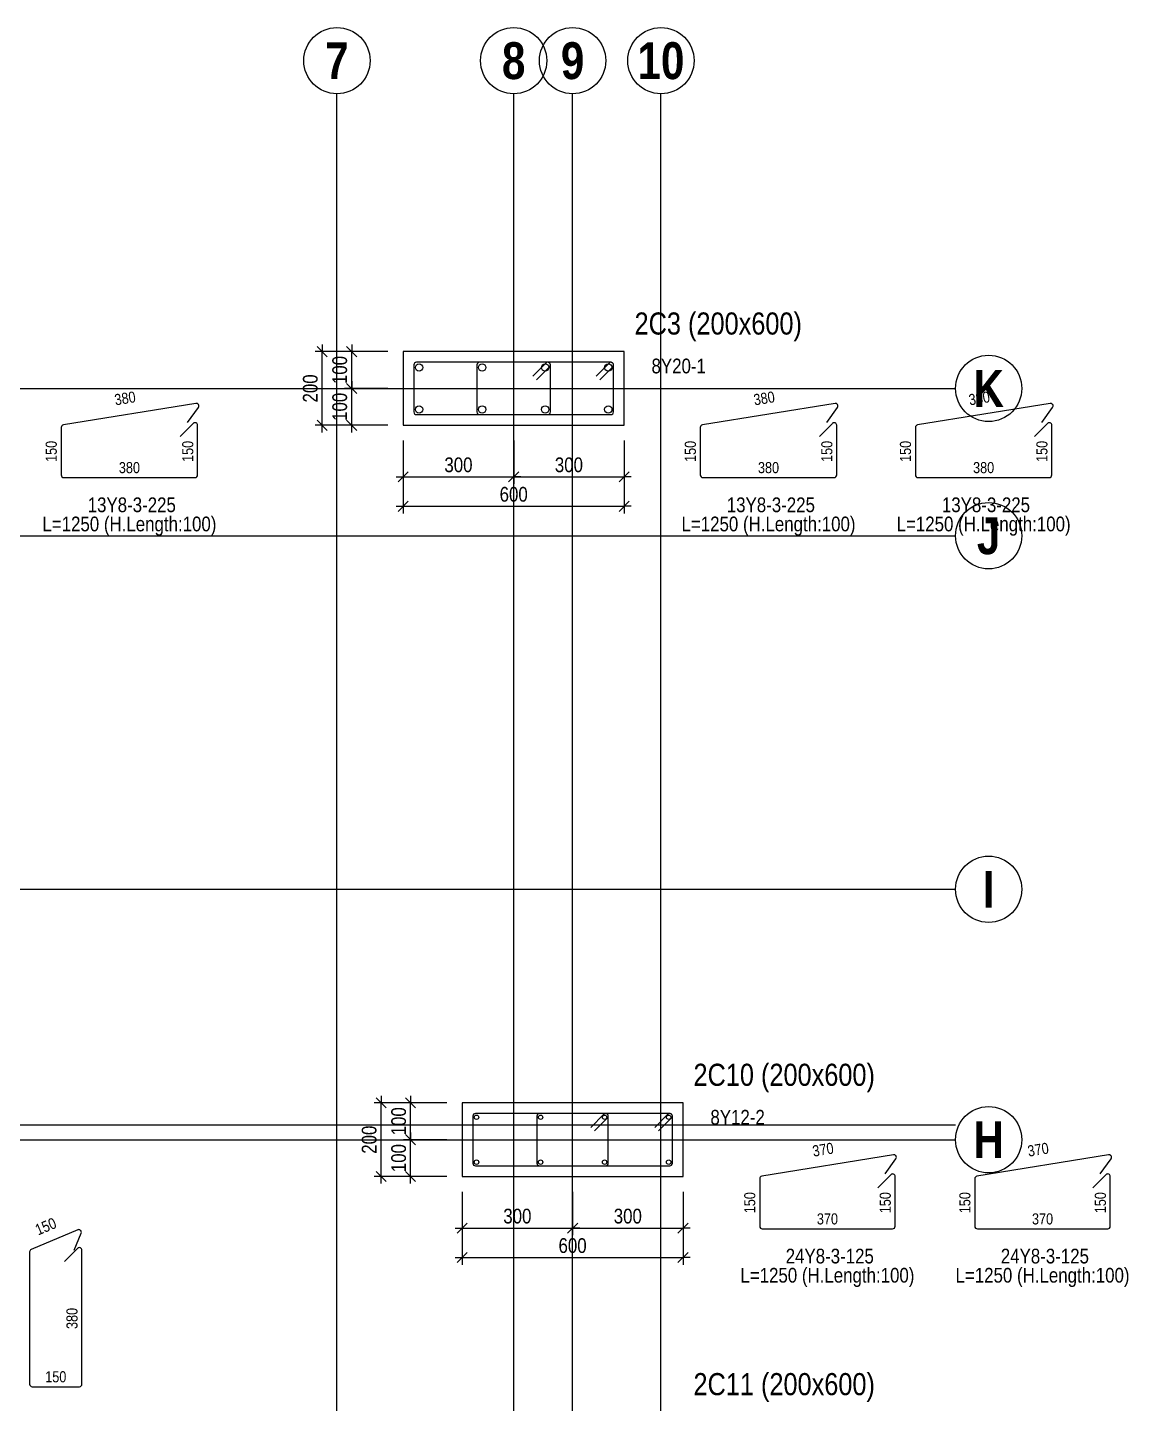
# Model space of a CAD drawing. Extents: x 0 to 206258, y -403073 to 0.
# Drawn here: x 56661 to 64137, y -67678 to -58338 of the extents above; entities that cross this region are included whole.
import ezdxf
from ezdxf.enums import TextEntityAlignment as Align
from ezdxf.lldxf.tags import DXFTag

# ---------------------------------------------------------------- set-up
doc = ezdxf.new("R2010")
doc.units = 0
doc.header["$LTSCALE"] = 1000
for name, color, linetype in [('Axis Circle(Dir 1)', 150, 'Continuous'), ('Axis Circle(Dir 2)', 150, 'Continuous'), ('Axis Label(Dir 1)', 7, 'Continuous'), ('Axis Label(Dir 2)', 7, 'Continuous'), ('Axis Line(Dir 1)', 8, 'CENTER2'), ('Axis Line(Dir 2)', 150, 'CENTER2'), ('Column Line(D)', 1, 'Continuous'), ('Dimension Line', 5, 'Continuous'), ('Link Line', 3, 'Continuous'), ('Rebar Length Text', 8, 'Continuous'), ('Rebar Line', 7, 'Continuous'), ('Top Rebar Label', 6, 'Continuous')]:
    doc.layers.add(name, color=color, linetype=linetype)
for name, color, linetype, true_color in [('Column Label(D)', 12, 'Continuous', 0xbd0000), ('Ghost Axis Line', 254, 'Continuous', 0xbebebe), ('Link Label', 94, 'Continuous', 0x008100), ('Link Length Text', 94, 'Continuous', 0x008100)]:
    doc.layers.add(name, color=color, linetype=linetype, true_color=true_color)
doc.styles.add('Axis Label(Dir 1)', font='ARIALNB.TTF', dxfattribs={"height": 250})
doc.styles.add('Axis Label(Dir 2)', font='ARIALNB.TTF', dxfattribs={"height": 250})
doc.styles.add('Column Label(D)', font='ARIALN.TTF', dxfattribs={"height": 150})
doc.styles.add('Dimension Text', font='ARIALN.TTF', dxfattribs={"height": 100})
doc.styles.add('Link Label', font='ARIALN.TTF', dxfattribs={"height": 100})
doc.styles.add('Link Length Text', font='ARIALN.TTF', dxfattribs={"height": 100})
doc.styles.add('Rebar Length Text', font='ARIALN.TTF', dxfattribs={"height": 75})
doc.styles.add('Top Rebar Label', font='ARIALN.TTF', dxfattribs={"height": 100})
tags = doc.linetypes.add('CENTER2', pattern=[1.125, 0.75, -0.125, 0.125, -0.125]).pattern_tags.tags
tags[10:11] = [DXFTag(74, 4), DXFTag(75, 0), DXFTag(340, '0'), DXFTag(46, 0.0), DXFTag(50, 0.0), DXFTag(44, 0.0), DXFTag(45, 0.0)]
tags[8:9] = [DXFTag(74, 4), DXFTag(75, 0), DXFTag(340, '0'), DXFTag(46, 0.0), DXFTag(50, 0.0), DXFTag(44, 0.0), DXFTag(45, 0.0)]
tags[6:7] = [DXFTag(74, 4), DXFTag(75, 0), DXFTag(340, '0'), DXFTag(46, 0.0), DXFTag(50, 0.0), DXFTag(44, 0.0), DXFTag(45, 0.0)]
tags[4:5] = [DXFTag(74, 4), DXFTag(75, 0), DXFTag(340, '0'), DXFTag(46, 0.0), DXFTag(50, 0.0), DXFTag(44, 0.0), DXFTag(45, 0.0)]
doc.dimstyles.new('COLUMNAPP', dxfattribs={"dimtxt": 100, "dimasz": 30, "dimexe": 48.3, "dimexo": 103.5, "dimgap": 30, "dimtad": 1, "dimtoh": 1, "dimdec": 1, "dimlfac": 0.4, "dimdsep": 46, "dimtxsty": 'Dimension Text', "dimblk": 'PCDIM_TICK', "dimcen": 0.09, "dimclrd": 5, "dimclre": 5, "dimclrt": 5, "dimadec": 1, "dimazin": 0, "dimtp": 1, "dimtm": 1, "dimtfac": 1, "dimtdec": 4, "dimtofl": 0, "dimtmove": 0, "dimatfit": 3, "dimfxl": 1, "dimtolj": 1, "dimtzin": 0, "dimarcsym": 0})

# ---------------------------------------------------------------- blocks, each defined once
blk = doc.blocks.new('PCDIM_TICK')
at = {"layer": 'Dimension Line', "color": 0, "transparency": 33554687}
for p, q in [((1.15, 1.15), (-1.15, -1.15)), ((1.61, 0), (0, 0))]:
    blk.add_line(p, q, dxfattribs=at)
blk = doc.blocks.new('*U1437')
at = {"layer": 'Dimension Line', "color": 5, "true_color": 0x0000ff, "transparency": 16777216}
for p, q in [((59212.4, -61141.2), (59212.4, -61436)), ((59962.4, -61141.2), (59962.4, -61436)), ((59212.4, -61387.7), (59962.4, -61387.7))]:
    blk.add_line(p, q, dxfattribs=at)
at = {"layer": 'Dimension Line', "color": 5, "true_color": 0x0000ff, "transparency": 16777216, "xscale": 30, "yscale": 30, "rotation": 180.0000000000004}
blk.add_blockref('PCDIM_TICK', (59212.4, -61387.7), dxfattribs=at)
at = {"layer": 'Dimension Line', "color": 5, "true_color": 0x0000ff, "transparency": 16777216, "xscale": 30, "yscale": 30}
blk.add_blockref('PCDIM_TICK', (59962.4, -61387.7), dxfattribs=at)
at = {"layer": 'Dimension Line', "color": 5, "true_color": 0x0000ff, "transparency": 16777216, "insert": (59587.4, -61357.7), "char_height": 100, "width": 181.501, "attachment_point": 8, "style": 'Dimension Text'}
blk.add_mtext('300', dxfattribs=at)
blk = doc.blocks.new('*U1438')
at = {"layer": 'Dimension Line', "color": 5, "true_color": 0x0000ff, "transparency": 16777216}
for p, q in [((59962.4, -61141.2), (59962.4, -61436)), ((60712.4, -61141.2), (60712.4, -61436)), ((59962.4, -61387.7), (60712.4, -61387.7))]:
    blk.add_line(p, q, dxfattribs=at)
at = {"layer": 'Dimension Line', "color": 5, "true_color": 0x0000ff, "transparency": 16777216, "xscale": 30, "yscale": 30, "rotation": 180.0000000000004}
blk.add_blockref('PCDIM_TICK', (59962.4, -61387.7), dxfattribs=at)
at = {"layer": 'Dimension Line', "color": 5, "true_color": 0x0000ff, "transparency": 16777216, "xscale": 30, "yscale": 30}
blk.add_blockref('PCDIM_TICK', (60712.4, -61387.7), dxfattribs=at)
at = {"layer": 'Dimension Line', "color": 5, "true_color": 0x0000ff, "transparency": 16777216, "insert": (60337.4, -61357.7), "char_height": 100, "width": 181.501, "attachment_point": 8, "style": 'Dimension Text'}
blk.add_mtext('300', dxfattribs=at)
blk = doc.blocks.new('*U1439')
at = {"layer": 'Dimension Line', "color": 5, "true_color": 0x0000ff, "transparency": 16777216}
for p, q in [((59212.4, -61141.2), (59212.4, -61636)), ((60712.4, -61141.2), (60712.4, -61636)), ((59212.4, -61587.7), (60712.4, -61587.7))]:
    blk.add_line(p, q, dxfattribs=at)
at = {"layer": 'Dimension Line', "color": 5, "true_color": 0x0000ff, "transparency": 16777216, "xscale": 30, "yscale": 30, "rotation": 180.0000000000004}
blk.add_blockref('PCDIM_TICK', (59212.4, -61587.7), dxfattribs=at)
at = {"layer": 'Dimension Line', "color": 5, "true_color": 0x0000ff, "transparency": 16777216, "xscale": 30, "yscale": 30}
blk.add_blockref('PCDIM_TICK', (60712.4, -61587.7), dxfattribs=at)
at = {"layer": 'Dimension Line', "color": 5, "true_color": 0x0000ff, "transparency": 16777216, "insert": (59962.4, -61557.7), "char_height": 100, "width": 181.97, "attachment_point": 8, "style": 'Dimension Text'}
blk.add_mtext('600', dxfattribs=at)
blk = doc.blocks.new('*U1440')
at = {"layer": 'Dimension Line', "color": 5, "true_color": 0x0000ff, "transparency": 16777216}
for p, q in [((59108.9, -60787.7), (58814.1, -60787.7)), ((58862.4, -61037.7), (58862.4, -60787.7)), ((59108.9, -61037.7), (58814.1, -61037.7))]:
    blk.add_line(p, q, dxfattribs=at)
at = {"layer": 'Dimension Line', "color": 5, "true_color": 0x0000ff, "transparency": 16777216, "xscale": 30, "yscale": 30}
for p, rotation in [((58862.4, -60787.7), 89.99999999999447), ((58862.4, -61037.7), 269.9999999999834)]:
    blk.add_blockref('PCDIM_TICK', p, dxfattribs=dict(at, rotation=rotation))
at = {"layer": 'Dimension Line', "color": 5, "true_color": 0x0000ff, "transparency": 16777216, "insert": (58832.4, -60912.7), "char_height": 100, "width": 173.928, "attachment_point": 8, "rotation": 90, "style": 'Dimension Text'}
blk.add_mtext('100', dxfattribs=at)
blk = doc.blocks.new('*U1441')
at = {"layer": 'Dimension Line', "color": 5, "true_color": 0x0000ff, "transparency": 16777216}
for p, q in [((59108.9, -60537.7), (58814.1, -60537.7)), ((58862.4, -60787.7), (58862.4, -60537.7)), ((59108.9, -60787.7), (58814.1, -60787.7))]:
    blk.add_line(p, q, dxfattribs=at)
at = {"layer": 'Dimension Line', "color": 5, "true_color": 0x0000ff, "transparency": 16777216, "xscale": 30, "yscale": 30}
for p, rotation in [((58862.4, -60537.7), 89.99999999999447), ((58862.4, -60787.7), 269.9999999999834)]:
    blk.add_blockref('PCDIM_TICK', p, dxfattribs=dict(at, rotation=rotation))
at = {"layer": 'Dimension Line', "color": 5, "true_color": 0x0000ff, "transparency": 16777216, "insert": (58832.4, -60662.7), "char_height": 100, "width": 173.928, "attachment_point": 8, "rotation": 90, "style": 'Dimension Text'}
blk.add_mtext('100', dxfattribs=at)
blk = doc.blocks.new('*U1442')
at = {"layer": 'Dimension Line', "color": 5, "true_color": 0x0000ff, "transparency": 16777216}
for p, q in [((59108.9, -60537.7), (58614.1, -60537.7)), ((58662.4, -61037.7), (58662.4, -60537.7)), ((59108.9, -61037.7), (58614.1, -61037.7))]:
    blk.add_line(p, q, dxfattribs=at)
at = {"layer": 'Dimension Line', "color": 5, "true_color": 0x0000ff, "transparency": 16777216, "xscale": 30, "yscale": 30}
for p, rotation in [((58662.4, -60537.7), 89.99999999999447), ((58662.4, -61037.7), 269.9999999999834)]:
    blk.add_blockref('PCDIM_TICK', p, dxfattribs=dict(at, rotation=rotation))
at = {"layer": 'Dimension Line', "color": 5, "true_color": 0x0000ff, "transparency": 16777216, "insert": (58632.4, -60787.7), "char_height": 100, "width": 182.775, "attachment_point": 8, "rotation": 90, "style": 'Dimension Text'}
blk.add_mtext('200', dxfattribs=at)
blk = doc.blocks.new('*U1473')
at = {"layer": 'Dimension Line', "color": 5, "true_color": 0x0000ff, "transparency": 16777216}
for p, q in [((59612.4, -66241.2), (59612.4, -66536)), ((60362.4, -66241.2), (60362.4, -66536)), ((59612.4, -66487.7), (60362.4, -66487.7))]:
    blk.add_line(p, q, dxfattribs=at)
at = {"layer": 'Dimension Line', "color": 5, "true_color": 0x0000ff, "transparency": 16777216, "xscale": 30, "yscale": 30, "rotation": 180.0000000000004}
blk.add_blockref('PCDIM_TICK', (59612.4, -66487.7), dxfattribs=at)
at = {"layer": 'Dimension Line', "color": 5, "true_color": 0x0000ff, "transparency": 16777216, "xscale": 30, "yscale": 30}
blk.add_blockref('PCDIM_TICK', (60362.4, -66487.7), dxfattribs=at)
at = {"layer": 'Dimension Line', "color": 5, "true_color": 0x0000ff, "transparency": 16777216, "insert": (59987.4, -66457.7), "char_height": 100, "width": 181.501, "attachment_point": 8, "style": 'Dimension Text'}
blk.add_mtext('300', dxfattribs=at)
blk = doc.blocks.new('*U1474')
at = {"layer": 'Dimension Line', "color": 5, "true_color": 0x0000ff, "transparency": 16777216}
for p, q in [((60362.4, -66241.2), (60362.4, -66536)), ((61112.4, -66241.2), (61112.4, -66536)), ((60362.4, -66487.7), (61112.4, -66487.7))]:
    blk.add_line(p, q, dxfattribs=at)
at = {"layer": 'Dimension Line', "color": 5, "true_color": 0x0000ff, "transparency": 16777216, "xscale": 30, "yscale": 30, "rotation": 180.0000000000004}
blk.add_blockref('PCDIM_TICK', (60362.4, -66487.7), dxfattribs=at)
at = {"layer": 'Dimension Line', "color": 5, "true_color": 0x0000ff, "transparency": 16777216, "xscale": 30, "yscale": 30}
blk.add_blockref('PCDIM_TICK', (61112.4, -66487.7), dxfattribs=at)
at = {"layer": 'Dimension Line', "color": 5, "true_color": 0x0000ff, "transparency": 16777216, "insert": (60737.4, -66457.7), "char_height": 100, "width": 181.501, "attachment_point": 8, "style": 'Dimension Text'}
blk.add_mtext('300', dxfattribs=at)
blk = doc.blocks.new('*U1475')
at = {"layer": 'Dimension Line', "color": 5, "true_color": 0x0000ff, "transparency": 16777216}
for p, q in [((59612.4, -66241.2), (59612.4, -66736)), ((61112.4, -66241.2), (61112.4, -66736)), ((59612.4, -66687.7), (61112.4, -66687.7))]:
    blk.add_line(p, q, dxfattribs=at)
at = {"layer": 'Dimension Line', "color": 5, "true_color": 0x0000ff, "transparency": 16777216, "xscale": 30, "yscale": 30, "rotation": 180.0000000000004}
blk.add_blockref('PCDIM_TICK', (59612.4, -66687.7), dxfattribs=at)
at = {"layer": 'Dimension Line', "color": 5, "true_color": 0x0000ff, "transparency": 16777216, "xscale": 30, "yscale": 30}
blk.add_blockref('PCDIM_TICK', (61112.4, -66687.7), dxfattribs=at)
at = {"layer": 'Dimension Line', "color": 5, "true_color": 0x0000ff, "transparency": 16777216, "insert": (60362.4, -66657.7), "char_height": 100, "width": 181.97, "attachment_point": 8, "style": 'Dimension Text'}
blk.add_mtext('600', dxfattribs=at)
blk = doc.blocks.new('*U1476')
at = {"layer": 'Dimension Line', "color": 5, "true_color": 0x0000ff, "transparency": 16777216}
for p, q in [((59508.9, -65887.7), (59214.1, -65887.7)), ((59262.4, -66137.7), (59262.4, -65887.7)), ((59508.9, -66137.7), (59214.1, -66137.7))]:
    blk.add_line(p, q, dxfattribs=at)
at = {"layer": 'Dimension Line', "color": 5, "true_color": 0x0000ff, "transparency": 16777216, "xscale": 30, "yscale": 30}
for p, rotation in [((59262.4, -65887.7), 89.99999999999447), ((59262.4, -66137.7), 269.9999999999834)]:
    blk.add_blockref('PCDIM_TICK', p, dxfattribs=dict(at, rotation=rotation))
at = {"layer": 'Dimension Line', "color": 5, "true_color": 0x0000ff, "transparency": 16777216, "insert": (59232.4, -66012.7), "char_height": 100, "width": 173.928, "attachment_point": 8, "rotation": 90, "style": 'Dimension Text'}
blk.add_mtext('100', dxfattribs=at)
blk = doc.blocks.new('*U1477')
at = {"layer": 'Dimension Line', "color": 5, "true_color": 0x0000ff, "transparency": 16777216}
for p, q in [((59508.9, -65637.7), (59214.1, -65637.7)), ((59262.4, -65887.7), (59262.4, -65637.7)), ((59508.9, -65887.7), (59214.1, -65887.7))]:
    blk.add_line(p, q, dxfattribs=at)
at = {"layer": 'Dimension Line', "color": 5, "true_color": 0x0000ff, "transparency": 16777216, "xscale": 30, "yscale": 30}
for p, rotation in [((59262.4, -65637.7), 89.99999999999447), ((59262.4, -65887.7), 269.9999999999834)]:
    blk.add_blockref('PCDIM_TICK', p, dxfattribs=dict(at, rotation=rotation))
at = {"layer": 'Dimension Line', "color": 5, "true_color": 0x0000ff, "transparency": 16777216, "insert": (59232.4, -65762.7), "char_height": 100, "width": 173.928, "attachment_point": 8, "rotation": 90, "style": 'Dimension Text'}
blk.add_mtext('100', dxfattribs=at)
blk = doc.blocks.new('*U1478')
at = {"layer": 'Dimension Line', "color": 5, "true_color": 0x0000ff, "transparency": 16777216}
for p, q in [((59508.9, -65637.7), (59014.1, -65637.7)), ((59062.4, -66137.7), (59062.4, -65637.7)), ((59508.9, -66137.7), (59014.1, -66137.7))]:
    blk.add_line(p, q, dxfattribs=at)
at = {"layer": 'Dimension Line', "color": 5, "true_color": 0x0000ff, "transparency": 16777216, "xscale": 30, "yscale": 30}
for p, rotation in [((59062.4, -65637.7), 89.99999999999447), ((59062.4, -66137.7), 269.9999999999834)]:
    blk.add_blockref('PCDIM_TICK', p, dxfattribs=dict(at, rotation=rotation))
at = {"layer": 'Dimension Line', "color": 5, "true_color": 0x0000ff, "transparency": 16777216, "insert": (59032.4, -65887.7), "char_height": 100, "width": 182.775, "attachment_point": 8, "rotation": 90, "style": 'Dimension Text'}
blk.add_mtext('200', dxfattribs=at)

msp = doc.modelspace()

# ---------------------------------------------------------------- linework, layer by layer
at = {"layer": 'Axis Circle(Dir 1)', "transparency": 33554687}
for centre in [(63187.442, -60787.707), (63187.442, -61787.707), (63187.442, -64187.707), (63187.442, -65887.707)]:
    msp.add_circle(centre, 225, dxfattribs=at)
at = {"layer": 'Axis Circle(Dir 2)', "transparency": 33554687}
for centre in [(58762.442, -58562.707), (59962.442, -58562.707), (60362.442, -58562.707), (60962.442, -58562.707)]:
    msp.add_circle(centre, 225, dxfattribs=at)
at = {"layer": 'Axis Line(Dir 1)', "transparency": 33554687}
for points in [[(45162.442, -60787.707), (62962.442, -60787.707)], [(45162.442, -61787.707), (62962.442, -61787.707)], [(45162.442, -64187.707), (62962.442, -64187.707)], [(45162.442, -65887.707), (62962.442, -65887.707)]]:
    msp.add_lwpolyline(points, dxfattribs=at)
at = {"layer": 'Axis Line(Dir 2)', "transparency": 33554687}
for points in [[(58762.442, -82587.707), (58762.442, -58787.707)], [(59962.442, -82587.707), (59962.442, -58787.707)], [(60362.442, -82587.707), (60362.442, -58787.707)], [(60962.442, -82587.707), (60962.442, -58787.707)]]:
    msp.add_lwpolyline(points, dxfattribs=at)
at = {"layer": 'Column Line(D)', "transparency": 33554687}
for points in [[(60712.442, -61037.707), (60712.442, -60537.707), (59212.442, -60537.707), (59212.442, -61037.707)], [(61112.442, -66137.707), (61112.442, -65637.707), (59612.442, -65637.707), (59612.442, -66137.707)]]:
    msp.add_lwpolyline(points, close=True, dxfattribs=at)
at = {"layer": 'Ghost Axis Line', "transparency": 33554687}
msp.add_lwpolyline([(45162.442, -65787.707), (62962.442, -65787.707)], dxfattribs=at)
at = {"layer": 'Link Line', "transparency": 33554687}
for points in [[(60118.095, -60728.469), (60206.484, -60640.081, 0.66817864), (60194.109, -60610.207), (59302.442, -60610.207, 0.41421356), (59284.942, -60627.707), (59284.942, -60947.707, 0.41421356), (59302.442, -60965.207), (60194.109, -60965.207, 0.41421356), (60211.609, -60947.707), (60211.609, -60627.707, 0.66817864), (60181.735, -60615.332), (60093.346, -60703.721)], [(60546.428, -60728.469), (60634.817, -60640.081, 0.66817864), (60622.442, -60610.207), (59730.776, -60610.207, 0.41421356), (59713.276, -60627.707), (59713.276, -60947.707, 0.41421356), (59730.776, -60965.207), (60622.442, -60965.207, 0.41421356), (60639.942, -60947.707), (60639.942, -60627.707, 0.66817864), (60610.068, -60615.332), (60521.68, -60703.721)], [(57748.613, -61018.523), (57821.742, -60917.147, 0.66817864), (57804.753, -60889.634), (56904.697, -61035.326, 0.3679544), (56889.994, -61052.602), (56889.994, -61375.207, 0.41421356), (56907.494, -61392.707), (57799.16, -61392.707, 0.41421356), (57816.66, -61375.207), (57816.66, -61037.707, 0.66817864), (57786.786, -61025.332), (57698.398, -61113.721)], [(62088.024, -61018.523), (62161.153, -60917.147, 0.66817864), (62144.164, -60889.634), (61244.108, -61035.326, 0.3679544), (61229.404, -61052.602), (61229.404, -61375.207, 0.41421356), (61246.904, -61392.707), (62138.571, -61392.707, 0.41421356), (62156.071, -61375.207), (62156.071, -61037.707, 0.66817864), (62126.196, -61025.332), (62037.808, -61113.721)], [(63548.613, -61018.523), (63621.742, -60917.147, 0.66817864), (63604.753, -60889.634), (62704.697, -61035.326, 0.3679544), (62689.994, -61052.602), (62689.994, -61375.207, 0.41421356), (62707.494, -61392.707), (63599.16, -61392.707, 0.41421356), (63616.66, -61375.207), (63616.66, -61037.707, 0.66817864), (63586.786, -61025.332), (63498.398, -61113.721)], [(60511.428, -65828.469), (60599.817, -65740.081, 0.66817864), (60587.442, -65710.207), (59702.442, -65710.207, 0.41421356), (59684.942, -65727.707), (59684.942, -66047.707, 0.41421356), (59702.442, -66065.207), (60587.442, -66065.207, 0.41421356), (60604.942, -66047.707), (60604.942, -65727.707, 0.66817864), (60575.068, -65715.332), (60486.68, -65803.721)], [(60946.428, -65828.469), (61034.817, -65740.081, 0.66817864), (61022.442, -65710.207), (60137.442, -65710.207, 0.41421356), (60119.942, -65727.707), (60119.942, -66047.707, 0.41421356), (60137.442, -66065.207), (61022.442, -66065.207, 0.41421356), (61039.942, -66047.707), (61039.942, -65727.707, 0.66817864), (61010.068, -65715.332), (60921.68, -65803.721)], [(62484.755, -66118.615), (62557.768, -66017.155, 0.66817864), (62540.748, -65989.661), (61647.421, -66135.312, 0.36763005), (61632.737, -66152.584), (61632.737, -66475.207, 0.41421356), (61650.237, -66492.707), (62535.237, -66492.707, 0.41421356), (62552.737, -66475.207), (62552.737, -66137.707, 0.66817864), (62522.863, -66125.332), (62434.475, -66213.721)], [(63945.345, -66118.615), (64018.358, -66017.155, 0.66817864), (64001.338, -65989.661), (63108.011, -66135.312, 0.36763005), (63093.327, -66152.584), (63093.327, -66475.207, 0.41421356), (63110.827, -66492.707), (63995.827, -66492.707, 0.41421356), (64013.327, -66475.207), (64013.327, -66137.707, 0.66817864), (63983.453, -66125.332), (63895.065, -66213.721)], [(56978.844, -66638.058), (57025.86, -66522.237, 0.66817864), (57002.834, -66499.535), (56686.516, -66633.191, 0.30141429), (56675.827, -66649.311), (56675.827, -67546.874, 0.41421356), (56693.327, -67564.374), (57013.327, -67564.374, 0.41421356), (57030.827, -67546.874), (57030.827, -66637.707, 0.66817864), (57000.953, -66625.333), (56912.565, -66713.721)]]:
    msp.add_lwpolyline(points, format="xyb", dxfattribs=at)
at = {"layer": 'Rebar Line', "transparency": 33554687}
for centre, radius in [((59319.942, -60645.207), 25), ((59748.276, -60645.207), 25), ((60176.609, -60645.207), 25), ((60604.942, -60645.207), 25), ((59319.942, -60930.207), 25), ((59748.276, -60930.207), 25), ((60176.609, -60930.207), 25), ((60604.942, -60930.207), 25), ((59709.942, -65735.207), 15), ((60144.942, -65735.207), 15), ((60579.942, -65735.207), 15), ((61014.942, -65735.207), 15), ((59709.942, -66040.207), 15), ((60144.942, -66040.207), 15), ((60579.942, -66040.207), 15), ((61014.942, -66040.207), 15)]:
    msp.add_circle(centre, radius, dxfattribs=at)

# ---------------------------------------------------------------- texts
at = {"layer": 'Axis Label(Dir 1)', "transparency": 33554687, "style": 'Axis Label(Dir 1)'}
for s, p in [('K', (63187.442, -60787.707)), ('J', (63187.442, -61787.707)), ('I', (63187.442, -64187.707)), ('H', (63187.442, -65887.707))]:
    msp.add_text(s, height=250, dxfattribs=at).set_placement(p, align=Align.MIDDLE_CENTER)
at = {"layer": 'Axis Label(Dir 2)', "transparency": 33554687, "style": 'Axis Label(Dir 2)'}
for s, p in [('7', (58762.442, -58562.707)), ('8', (59962.442, -58562.707)), ('9', (60362.442, -58562.707)), ('10', (60962.442, -58562.707))]:
    msp.add_text(s, height=250, dxfattribs=at).set_placement(p, align=Align.MIDDLE_CENTER)
at = {"layer": 'Column Label(D)', "transparency": 33554687, "style": 'Column Label(D)'}
for s, p in [('2C3 (200x600)', (60783.153, -60466.996)), ('2C10 (200x600)', (61183.153, -65566.996)), ('2C11 (200x600)', (61183.153, -67666.996))]:
    msp.add_text(s, height=150, dxfattribs=at).set_placement(p, align=Align.BOTTOM_LEFT)
at = {"layer": 'Link Label', "transparency": 33554687, "style": 'Link Label'}
for s, p in [(' 13Y8-3-225', (57353.327, -61627.707)), (' 13Y8-3-225', (61692.737, -61627.707)), (' 13Y8-3-225', (63153.327, -61627.707)), (' 24Y8-3-125', (62092.737, -66727.707)), (' 24Y8-3-125', (63553.327, -66727.707))]:
    msp.add_text(s, height=100, dxfattribs=at).set_placement(p, align=Align.CENTER)
at = {"layer": 'Link Length Text', "transparency": 33554687, "style": 'Link Length Text'}
for p in [(57353.327, -61757.707), (61692.737, -61757.707), (63153.327, -61757.707), (62092.737, -66857.707), (63553.327, -66857.707)]:
    msp.add_text('L=1250 (H.Length:100)', height=100, dxfattribs=at).set_placement(p, align=Align.CENTER)
at = {"layer": 'Rebar Length Text', "transparency": 33554687, "style": 'Rebar Length Text'}
for s, rotation, p in [('380', 9.1947432, (57329.666, -60891.537)), ('380', 9.1947432, (61669.077, -60891.537)), ('380', 9.1947432, (63129.666, -60891.537)), ('150', 90, (56859.994, -61215.207)), ('150', 90, (57786.66, -61215.207)), ('150', 90, (61199.404, -61215.207)), ('150', 90, (62126.071, -61215.207)), ('150', 90, (62659.994, -61215.207)), ('150', 90, (63586.66, -61215.207)), ('370', 9.2602215, (62068.914, -65991.591)), ('370', 9.2602215, (63529.504, -65991.591)), ('150', 90, (61602.737, -66315.207)), ('150', 90, (62522.737, -66315.207)), ('150', 90, (63063.327, -66315.207)), ('150', 90, (63983.327, -66315.207)), ('150', 22.9057699, (56799.548, -66510.43)), ('380', 90, (57000.827, -67101.04))]:
    msp.add_text(s, height=75, rotation=rotation, dxfattribs=at).set_placement(p, align=Align.CENTER)
for s, p in [('380', (57353.327, -61362.707)), ('380', (61692.737, -61362.707)), ('380', (63153.327, -61362.707)), ('370', (62092.737, -66462.707)), ('370', (63553.327, -66462.707)), ('150', (56853.327, -67534.374))]:
    msp.add_text(s, height=75, dxfattribs=at).set_placement(p, align=Align.CENTER)
at = {"layer": 'Top Rebar Label', "transparency": 33554687, "style": 'Top Rebar Label'}
for s, p in [(' 8Y20-1', (60866.486, -60715.433)), (' 8Y12-2', (61266.486, -65815.433))]:
    msp.add_text(s, height=100, dxfattribs=at).set_placement(p, align=Align.BOTTOM_LEFT)

# ---------------------------------------------------------------- dimensions: what is measured, and where the dimension line sits
at = {"layer": 'Dimension Line', "transparency": 33554687}
for p1, p2, distance, picture, middle in [((59212.442, -61037.707), (59212.442, -60537.707), 550, '*U1442', (58662.442, -60787.707)), ((59212.442, -60787.707), (59212.442, -60537.707), 350, '*U1441', (58862.442, -60662.707)), ((59212.442, -61037.707), (59212.442, -60787.707), 350, '*U1440', (58862.442, -60912.707)), ((59212.442, -61037.707), (59962.442, -61037.707), -350, '*U1437', (59587.442, -61387.707)), ((59212.442, -61037.707), (60712.442, -61037.707), -550, '*U1439', (59962.442, -61587.707)), ((59962.442, -61037.707), (60712.442, -61037.707), -350, '*U1438', (60337.442, -61387.707)), ((59612.442, -66137.707), (59612.442, -65637.707), 550, '*U1478', (59062.442, -65887.707)), ((59612.442, -65887.707), (59612.442, -65637.707), 350, '*U1477', (59262.442, -65762.707)), ((59612.442, -66137.707), (59612.442, -65887.707), 350, '*U1476', (59262.442, -66012.707)), ((59612.442, -66137.707), (60362.442, -66137.707), -350, '*U1473', (59987.442, -66487.707)), ((59612.442, -66137.707), (61112.442, -66137.707), -550, '*U1475', (60362.442, -66687.707)), ((60362.442, -66137.707), (61112.442, -66137.707), -350, '*U1474', (60737.442, -66487.707))]:
    dim = msp.add_aligned_dim(p1=p1, p2=p2, distance=distance, dimstyle='COLUMNAPP', override={"dimscale": 1, "dimtxt": 100, "dimasz": 30, "dimexe": 48.3, "dimexo": 103.5, "dimgap": 30, "dimtad": 1, "dimtih": 0, "dimdec": 1, "dimlfac": 0.4, "dimzin": 8, "dimlunit": 2, "dimpost": '', "dimtxsty": 'Dimension Text', "dimblk": 'PCDIM_TICK', "dimse1": 0, "dimse2": 0, "dimsd2": 0, "dimclrd": 5, "dimclre": 5, "dimclrt": 5, "dimaunit": 0, "dimadec": 1, "dimazin": 0, "dimtol": 0, "dimtp": 1, "dimtm": 1, "dimtmove": 0}, dxfattribs=at)
    dim.commit()
    dim.dimension.update_dxf_attribs({"geometry": picture, "text_midpoint": middle})

doc.saveas('drawing.dxf')
